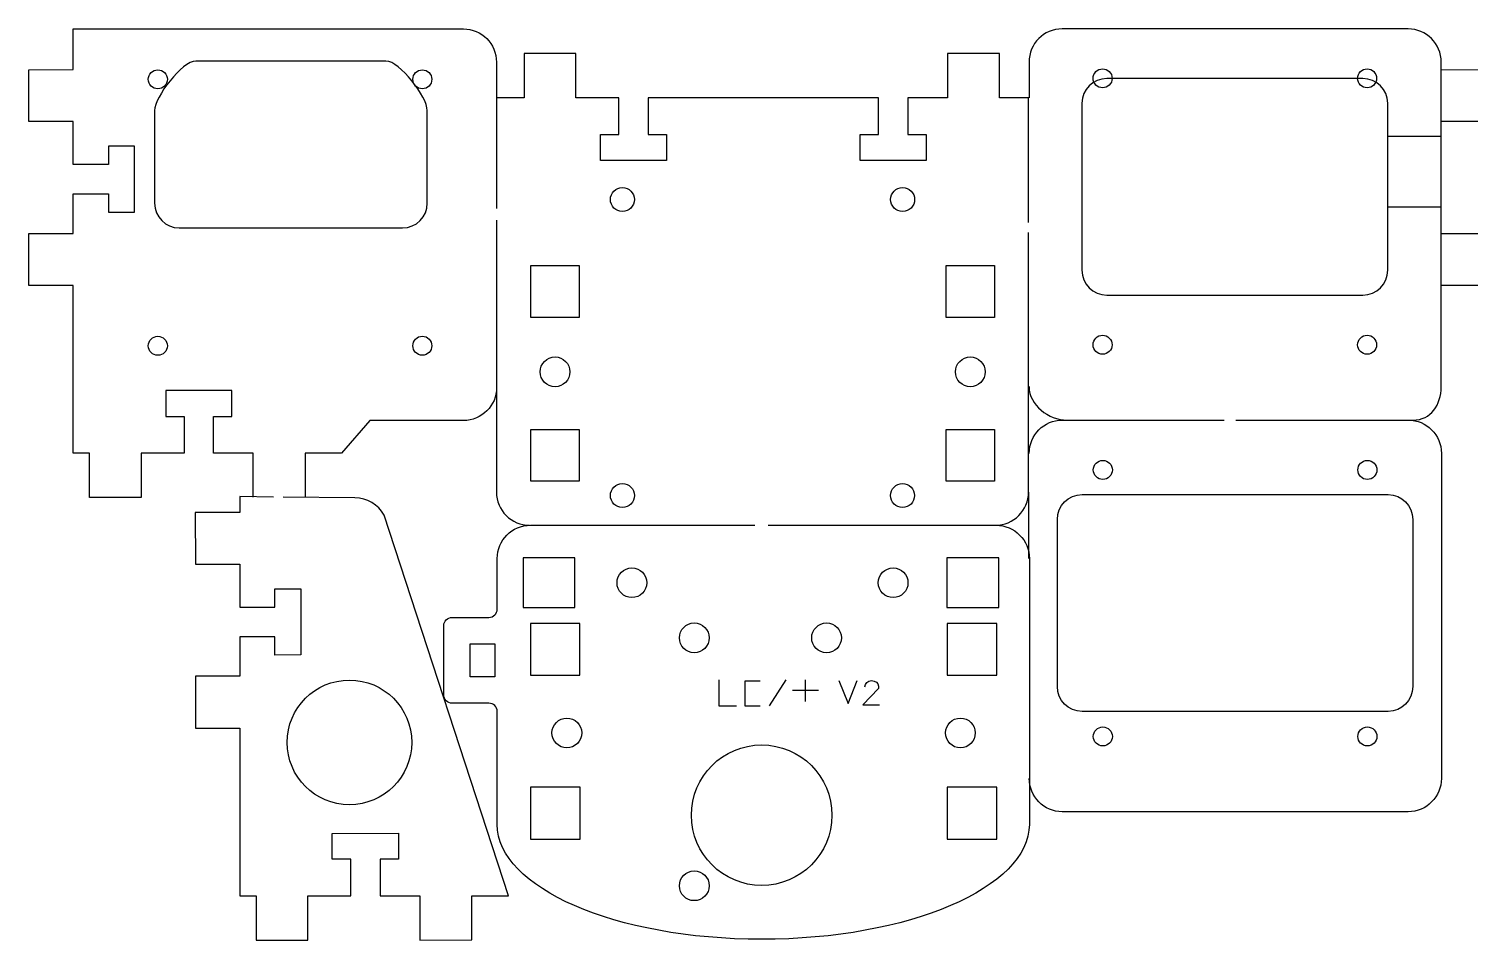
# Model space of a CAD drawing. Extents: x -305 to 378, y 163 to 273.
# Drawn here: x -305.2 to -130.8, y 163.1 to 273.4 of the extents above; entities that cross this region are included whole.
import ezdxf

# ---------------------------------------------------------------- set-up
doc = ezdxf.new("R2010")
doc.units = 0
doc.header["$MEASUREMENT"] = 0
doc.layers.add('LAYER_1_0_0', color=160, linetype='Continuous')

# ---------------------------------------------------------------- blocks, each defined once
blk = doc.blocks.new('AI9-BLK148')
at = {"layer": 'LAYER_1_0_0', "color": 1}
blk.add_lwpolyline([(-2.994132, 3.146406), (-2.994132, -3.146406), (2.994132, -3.146406), (2.994132, 3.146406), (-2.994132, 3.146406)], dxfattribs=at)
blk = doc.blocks.new('AI9-BLK147')
at = {"layer": 'LAYER_1_0_0', "color": 1}
blk.add_lwpolyline([(-2.994132, 3.128147), (-2.994132, -3.128147), (2.994132, -3.128147), (2.994132, 3.128147), (-2.994132, 3.128147)], dxfattribs=at)
blk = doc.blocks.new('AI9-BLK146')
at = {"layer": 'LAYER_1_0_0', "color": 1}
blk.add_open_spline([(1.8, 0), (1.8, 0.99), (0.99, 1.8), (0, 1.8), (-0.99, 1.8), (-1.8, 0.99), (-1.8, 0), (-1.8, -0.99), (-0.99, -1.8), (0, -1.8), (0.99, -1.8), (1.8, -0.99), (1.8, 0), (1.8, 0), (1.8, 0), (1.8, 0)], degree=3, knots=[0, 0, 0, 0, 1, 1, 1, 2, 2, 2, 3, 3, 3, 4, 4, 4, 5, 5, 5, 5], dxfattribs=at)
blk = doc.blocks.new('AI9-BLK145')
at = {"layer": 'LAYER_1_0_0', "color": 1}
blk.add_lwpolyline([(-3.005846, 3.146406), (-3.005846, -3.146406), (3.005846, -3.146406), (3.005846, 3.146406), (-3.005846, 3.146406)], dxfattribs=at)
blk = doc.blocks.new('AI9-BLK144')
at = {"layer": 'LAYER_1_0_0', "color": 1}
blk.add_lwpolyline([(-3.005846, 3.128147), (-3.005846, -3.128147), (3.005846, -3.128147), (3.005846, 3.128147), (-3.005846, 3.128147)], dxfattribs=at)
blk = doc.blocks.new('AI9-BLK143')
at = {"layer": 'LAYER_1_0_0', "color": 1}
blk.add_open_spline([(1.8, 0), (1.8, 0.99), (0.99, 1.8), (0, 1.8), (-0.99, 1.8), (-1.8, 0.99), (-1.8, 0), (-1.8, -0.99), (-0.99, -1.8), (0, -1.8), (0.99, -1.8), (1.8, -0.99), (1.8, 0), (1.8, 0), (1.8, 0), (1.8, 0)], degree=3, knots=[0, 0, 0, 0, 1, 1, 1, 2, 2, 2, 3, 3, 3, 4, 4, 4, 5, 5, 5, 5], dxfattribs=at)
blk = doc.blocks.new('AI9-BLK142')
at = {"layer": 'LAYER_1_0_0', "color": 1}
blk.add_lwpolyline([(-3.146406, -2.994132), (3.146406, -2.994132), (3.146406, 2.994132), (-3.146406, 2.994132), (-3.146406, -2.994132)], dxfattribs=at)
blk = doc.blocks.new('AI9-BLK141')
at = {"layer": 'LAYER_1_0_0', "color": 1}
blk.add_open_spline([(1.8, 0), (1.8, 0.99), (0.99, 1.8), (0, 1.8), (-0.99, 1.8), (-1.8, 0.99), (-1.8, 0), (-1.8, -0.99), (-0.99, -1.8), (0, -1.8), (0.99, -1.8), (1.8, -0.99), (1.8, 0), (1.8, 0), (1.8, 0), (1.8, 0)], degree=3, knots=[0, 0, 0, 0, 1, 1, 1, 2, 2, 2, 3, 3, 3, 4, 4, 4, 5, 5, 5, 5], dxfattribs=at)
blk = doc.blocks.new('AI9-BLK140')
at = {"layer": 'LAYER_1_0_0', "color": 1}
blk.add_lwpolyline([(-3.127974, -2.999989), (3.127974, -2.999989), (3.127974, 2.999989), (-3.127974, 2.999989), (-3.127974, -2.999989)], dxfattribs=at)
blk = doc.blocks.new('AI9-BLK139')
at = {"layer": 'LAYER_1_0_0', "color": 1}
blk.add_open_spline([(1.8, 0), (1.8, 0.99), (0.99, 1.8), (0, 1.8), (-0.99, 1.8), (-1.8, 0.99), (-1.8, 0), (-1.8, -0.99), (-0.99, -1.8), (0, -1.8), (0.99, -1.8), (1.8, -0.99), (1.8, 0), (1.8, 0), (1.8, 0), (1.8, 0)], degree=3, knots=[0, 0, 0, 0, 1, 1, 1, 2, 2, 2, 3, 3, 3, 4, 4, 4, 5, 5, 5, 5], dxfattribs=at)
blk = doc.blocks.new('AI9-BLK138')
at = {"layer": 'LAYER_1_0_0', "color": 1}
blk.add_lwpolyline([(1.499822, -2.000222), (-1.499822, -2.000222), (-1.499822, 2.000222), (1.499822, 2.000222), (1.499822, -2.000222)], dxfattribs=at)
blk = doc.blocks.new('AI9-BLK137')
at = {"layer": 'LAYER_1_0_0', "color": 1}
blk.add_line((-1.021471, -1.5875), (1.021471, 1.5875), dxfattribs=at)
blk = doc.blocks.new('AI9-BLK136')
at = {"layer": 'LAYER_1_0_0', "color": 1}
blk.add_line((0, 1.315337), (0, -1.315337), dxfattribs=at)
blk = doc.blocks.new('AI9-BLK135')
at = {"layer": 'LAYER_1_0_0', "color": 1}
blk.add_line((-1.571308, 0), (1.571308, 0), dxfattribs=at)
blk = doc.blocks.new('AI9-BLK134')
at = {"layer": 'LAYER_1_0_0', "color": 1}
blk.add_circle((0, -0.000345), 1.800062, dxfattribs=at)
blk = doc.blocks.new('AI9-BLK133')
at = {"layer": 'LAYER_1_0_0', "color": 7}
blk.add_blockref('AI9-BLK134', (0, 0), dxfattribs=at)
blk = doc.blocks.new('AI9-BLK132')
at = {"layer": 'LAYER_1_0_0', "color": 1}
blk.add_circle((0, 0.000345), 1.800062, dxfattribs=at)
blk = doc.blocks.new('AI9-BLK131')
at = {"layer": 'LAYER_1_0_0', "color": 7}
blk.add_blockref('AI9-BLK132', (0, 0), dxfattribs=at)
blk = doc.blocks.new('AI9-BLK130')
at = {"layer": 'LAYER_1_0_0', "color": 1}
blk.add_circle((0, 0.000345), 1.800062, dxfattribs=at)
blk = doc.blocks.new('AI9-BLK129')
at = {"layer": 'LAYER_1_0_0', "color": 7}
blk.add_blockref('AI9-BLK130', (0, 0), dxfattribs=at)
blk = doc.blocks.new('AI9-BLK128')
at = {"layer": 'LAYER_1_0_0', "color": 7}
blk.add_open_spline([(3.81, 25.05), (3.81, 25.05), (31.31, 25.05), (31.31, 25.05), (31.31, 25.05), (31.4, 25.05), (31.4, 25.05), (33.62, 25.05), (35.42, 23.25), (35.42, 21.03), (35.42, 21.03), (35.42, -11.14), (35.42, -11.14), (35.42, -18.83), (20.73, -25.05), (3.04, -25.05), (-14.64, -25.05), (-28.95, -18.83), (-28.95, -11.14), (-28.95, -11.14), (-28.95, 2.52), (-28.95, 2.52), (-28.95, 2.52), (-28.95, 2.52), (-28.95, 2.52), (-28.95, 3.08), (-29.4, 3.52), (-29.96, 3.52), (-29.96, 3.52), (-34.42, 3.52), (-34.42, 3.52), (-34.98, 3.52), (-35.42, 3.97), (-35.42, 4.52), (-35.42, 4.52), (-35.42, 12.91), (-35.42, 12.91), (-35.42, 13.46), (-34.98, 13.91), (-34.42, 13.91), (-34.42, 13.91), (-29.96, 13.91), (-29.96, 13.91), (-29.4, 13.91), (-28.95, 14.36), (-28.95, 14.91), (-28.95, 14.91), (-28.95, 21.03), (-28.95, 21.03), (-28.95, 23.25), (-27.15, 25.05), (-24.94, 25.05), (-24.94, 25.05), (2.21, 25.05), (2.21, 25.05)], degree=3, knots=[0, 0, 0, 0, 1, 1, 1, 2, 2, 2, 3, 3, 3, 4, 4, 4, 5, 5, 5, 6, 6, 6, 7, 7, 7, 8, 8, 8, 9, 9, 9, 10, 10, 10, 11, 11, 11, 12, 12, 12, 13, 13, 13, 14, 14, 14, 15, 15, 15, 16, 16, 16, 17, 17, 17, 18, 18, 18, 18], dxfattribs=at)
blk = doc.blocks.new('AI9-BLK127')
at = {"layer": 'LAYER_1_0_0', "color": 1}
blk.add_lwpolyline([(-2.924886, -3.146406), (-2.924886, 3.146406), (2.924886, 3.146406), (2.924886, -3.146406), (-2.924886, -3.146406)], dxfattribs=at)
blk = doc.blocks.new('AI9-BLK126')
at = {"layer": 'LAYER_1_0_0', "color": 1}
blk.add_lwpolyline([(-2.924886, -3.128147), (-2.924886, 3.128147), (2.924886, 3.128147), (2.924886, -3.128147), (-2.924886, -3.128147)], dxfattribs=at)
blk = doc.blocks.new('AI9-BLK125')
at = {"layer": 'LAYER_1_0_0', "color": 1}
blk.add_open_spline([(0, -1.8), (0.99, -1.8), (1.8, -0.99), (1.8, 0), (1.8, 0.99), (0.99, 1.8), (0, 1.8), (-0.99, 1.8), (-1.8, 0.99), (-1.8, 0), (-1.8, -0.99), (-0.99, -1.8), (0, -1.8), (0, -1.8), (0, -1.8), (0, -1.8)], degree=3, knots=[0, 0, 0, 0, 1, 1, 1, 2, 2, 2, 3, 3, 3, 4, 4, 4, 5, 5, 5, 5], dxfattribs=at)
blk = doc.blocks.new('AI9-BLK124')
at = {"layer": 'LAYER_1_0_0', "color": 1}
blk.add_lwpolyline([(-2.924886, -3.146406), (-2.924886, 3.146406), (2.924886, 3.146406), (2.924886, -3.146406), (-2.924886, -3.146406)], dxfattribs=at)
blk = doc.blocks.new('AI9-BLK123')
at = {"layer": 'LAYER_1_0_0', "color": 1}
blk.add_lwpolyline([(-2.924886, -3.128147), (-2.924886, 3.128147), (2.924886, 3.128147), (2.924886, -3.128147), (-2.924886, -3.128147)], dxfattribs=at)
blk = doc.blocks.new('AI9-BLK122')
at = {"layer": 'LAYER_1_0_0', "color": 1}
blk.add_open_spline([(0, -1.8), (0.99, -1.8), (1.8, -0.99), (1.8, 0), (1.8, 0.99), (0.99, 1.8), (0, 1.8), (-0.99, 1.8), (-1.8, 0.99), (-1.8, 0), (-1.8, -0.99), (-0.99, -1.8), (0, -1.8), (0, -1.8), (0, -1.8), (0, -1.8)], degree=3, knots=[0, 0, 0, 0, 1, 1, 1, 2, 2, 2, 3, 3, 3, 4, 4, 4, 5, 5, 5, 5], dxfattribs=at)
blk = doc.blocks.new('AI9-BLK121')
at = {"layer": 'LAYER_1_0_0', "color": 1}
blk.add_open_spline([(0, -1.45), (0.8, -1.45), (1.45, -0.8), (1.45, 0), (1.45, 0.8), (0.8, 1.45), (0, 1.45), (-0.8, 1.45), (-1.45, 0.8), (-1.45, 0), (-1.45, -0.8), (-0.8, -1.45), (0, -1.45), (0, -1.45), (0, -1.45), (0, -1.45)], degree=3, knots=[0, 0, 0, 0, 1, 1, 1, 2, 2, 2, 3, 3, 3, 4, 4, 4, 5, 5, 5, 5], dxfattribs=at)
blk = doc.blocks.new('AI9-BLK120')
at = {"layer": 'LAYER_1_0_0', "color": 1}
blk.add_open_spline([(0, -1.45), (0.8, -1.45), (1.45, -0.8), (1.45, 0), (1.45, 0.8), (0.8, 1.45), (0, 1.45), (-0.8, 1.45), (-1.45, 0.8), (-1.45, 0), (-1.45, -0.8), (-0.8, -1.45), (0, -1.45), (0, -1.45), (0, -1.45), (0, -1.45)], degree=3, knots=[0, 0, 0, 0, 1, 1, 1, 2, 2, 2, 3, 3, 3, 4, 4, 4, 5, 5, 5, 5], dxfattribs=at)
blk = doc.blocks.new('AI9-BLK119')
at = {"layer": 'LAYER_1_0_0', "color": 1}
blk.add_open_spline([(0, -1.45), (0.8, -1.45), (1.45, -0.8), (1.45, 0), (1.45, 0.8), (0.8, 1.45), (0, 1.45), (-0.8, 1.45), (-1.45, 0.8), (-1.45, 0), (-1.45, -0.8), (-0.8, -1.45), (0, -1.45), (0, -1.45), (0, -1.45), (0, -1.45)], degree=3, knots=[0, 0, 0, 0, 1, 1, 1, 2, 2, 2, 3, 3, 3, 4, 4, 4, 5, 5, 5, 5], dxfattribs=at)
blk = doc.blocks.new('AI9-BLK118')
at = {"layer": 'LAYER_1_0_0', "color": 1}
blk.add_open_spline([(0, -1.45), (0.8, -1.45), (1.45, -0.8), (1.45, 0), (1.45, 0.8), (0.8, 1.45), (0, 1.45), (-0.8, 1.45), (-1.45, 0.8), (-1.45, 0), (-1.45, -0.8), (-0.8, -1.45), (0, -1.45), (0, -1.45), (0, -1.45), (0, -1.45)], degree=3, knots=[0, 0, 0, 0, 1, 1, 1, 2, 2, 2, 3, 3, 3, 4, 4, 4, 5, 5, 5, 5], dxfattribs=at)
blk = doc.blocks.new('AI9-BLK117')
at = {"layer": 'LAYER_1_0_0', "color": 7}
for name, p in [('AI9-BLK119', (-16.950559, 0)), ('AI9-BLK118', (16.950559, 0))]:
    blk.add_blockref(name, p, dxfattribs=at)
blk = doc.blocks.new('AI9-BLK116')
at = {"layer": 'LAYER_1_0_0', "color": 1}
blk.add_circle((0, 0), 7.54, dxfattribs=at)
blk = doc.blocks.new('AI9-BLK115')
at = {"layer": 'LAYER_1_0_0', "color": 7}
blk.add_blockref('AI9-BLK116', (0, 0), dxfattribs=at)
blk = doc.blocks.new('AI9-BLK114')
at = {"layer": 'LAYER_1_0_0', "color": 7}
blk.add_open_spline([(-9.49, 26.79), (-9.49, 26.79), (-13.55, 26.84), (-13.55, 26.84), (-13.55, 26.84), (-13.56, 26.84), (-13.56, 26.84), (-13.56, 26.84), (-13.56, 24.91), (-13.56, 24.91), (-13.56, 24.91), (-18.94, 24.91), (-18.94, 24.91), (-18.94, 24.91), (-18.93, 18.65), (-18.93, 18.65), (-18.93, 18.65), (-13.56, 18.66), (-13.56, 18.66), (-13.56, 18.66), (-13.56, 13.45), (-13.56, 13.45), (-13.56, 13.45), (-9.31, 13.45), (-9.31, 13.45), (-9.31, 13.45), (-9.31, 15.67), (-9.31, 15.67), (-9.31, 15.67), (-6.17, 15.67), (-6.17, 15.67), (-6.17, 15.67), (-6.17, 7.68), (-6.17, 7.68), (-6.17, 7.68), (-9.3, 7.67), (-9.3, 7.67), (-9.3, 7.67), (-9.3, 9.89), (-9.3, 9.89), (-9.3, 9.89), (-13.56, 9.89), (-13.56, 9.89), (-13.56, 9.89), (-13.56, 5.1), (-13.56, 5.1), (-13.56, 5.1), (-18.92, 5.1), (-18.92, 5.1), (-18.92, 5.1), (-18.91, -1.19), (-18.91, -1.19), (-18.91, -1.19), (-18.91, -1.19), (-18.91, -1.19), (-18.91, -1.19), (-13.56, -1.19), (-13.56, -1.19), (-13.56, -1.19), (-13.53, -21.48), (-13.53, -21.48), (-13.53, -21.48), (-11.59, -21.48), (-11.59, -21.48), (-11.59, -21.48), (-11.59, -26.84), (-11.59, -26.84), (-11.59, -26.84), (-5.33, -26.83), (-5.33, -26.83), (-5.33, -26.83), (-5.34, -21.48), (-5.34, -21.48), (-5.34, -21.48), (-0.13, -21.47), (-0.13, -21.47), (-0.13, -21.47), (-0.14, -17.04), (-0.14, -17.04), (-0.14, -17.04), (-2.36, -17.04), (-2.36, -17.04), (-2.36, -17.04), (-2.36, -13.91), (-2.36, -13.91), (-2.36, -13.91), (5.64, -13.9), (5.64, -13.9), (5.64, -13.9), (5.64, -17.03), (5.64, -17.03), (5.64, -17.03), (3.42, -17.03), (3.42, -17.03), (3.42, -17.03), (3.42, -21.47), (3.42, -21.47), (3.42, -21.47), (8.22, -21.46), (8.22, -21.46), (8.22, -21.46), (8.22, -26.82), (8.22, -26.82), (8.22, -26.82), (14.51, -26.81), (14.51, -26.81), (14.51, -26.81), (14.51, -21.45), (14.51, -21.45), (14.51, -21.45), (18.94, -21.47), (18.94, -21.47), (18.94, -21.47), (3.91, 24.61), (3.91, 24.61), (3.17, 25.89), (1.83, 26.68), (0.38, 26.68), (0.38, 26.68), (-8.29, 26.78), (-8.29, 26.78)], degree=3, knots=[0, 0, 0, 0, 1, 1, 1, 2, 2, 2, 3, 3, 3, 4, 4, 4, 5, 5, 5, 6, 6, 6, 7, 7, 7, 8, 8, 8, 9, 9, 9, 10, 10, 10, 11, 11, 11, 12, 12, 12, 13, 13, 13, 14, 14, 14, 15, 15, 15, 16, 16, 16, 17, 17, 17, 18, 18, 18, 19, 19, 19, 20, 20, 20, 21, 21, 21, 22, 22, 22, 23, 23, 23, 24, 24, 24, 25, 25, 25, 26, 26, 26, 27, 27, 27, 28, 28, 28, 29, 29, 29, 30, 30, 30, 31, 31, 31, 32, 32, 32, 33, 33, 33, 34, 34, 34, 35, 35, 35, 36, 36, 36, 37, 37, 37, 38, 38, 38, 39, 39, 39, 40, 40, 40, 40], dxfattribs=at)
blk = doc.blocks.new('AI9-BLK113')
at = {"layer": 'LAYER_1_0_0', "color": 1}
blk.add_open_spline([(-21.5, -10.12), (-21.5, -11.78), (-20.16, -13.12), (-18.5, -13.12), (-18.5, -13.12), (18.5, -13.12), (18.5, -13.12), (20.16, -13.12), (21.5, -11.78), (21.5, -10.12), (21.5, -10.12), (21.5, 10.12), (21.5, 10.12), (21.5, 11.78), (20.16, 13.12), (18.5, 13.12), (18.5, 13.12), (-18.5, 13.12), (-18.5, 13.12), (-20.16, 13.12), (-21.5, 11.78), (-21.5, 10.12), (-21.5, 10.12), (-21.5, -10.12), (-21.5, -10.12)], degree=3, knots=[0, 0, 0, 0, 1, 1, 1, 2, 2, 2, 3, 3, 3, 4, 4, 4, 5, 5, 5, 6, 6, 6, 7, 7, 7, 8, 8, 8, 8], dxfattribs=at)
blk = doc.blocks.new('AI9-BLK112')
at = {"layer": 'LAYER_1_0_0', "color": 250}
blk.add_open_spline([(-0.77, 0.73), (-0.77, 1.14), (-0.41, 1.47), (0.04, 1.47), (0.49, 1.47), (0.89, 1.22), (0.89, 0.81), (0.89, 0.81), (0.89, 0.54), (0.89, 0.54), (0.89, 0.54), (-1.01, -1.47), (-1.01, -1.47), (-1.01, -1.47), (1.01, -1.47), (1.01, -1.47)], degree=3, knots=[0, 0, 0, 0, 1, 1, 1, 2, 2, 2, 3, 3, 3, 4, 4, 4, 5, 5, 5, 5], dxfattribs=at)

msp = doc.modelspace()

# ---------------------------------------------------------------- linework, layer by layer
at = {"layer": 'LAYER_1_0_0', "color": 1}
for p, q in [((-140.76, 260.4), (-134.3, 260.4)), ((-140.76, 251.86), (-134.3, 251.86)), ((-184.22, 217.34), (-184.22, 209.3))]:
    msp.add_line(p, q, dxfattribs=at)
for points in [[(-221.67, 194.64), (-221.67, 191.47), (-219.55, 191.47)], [(-216.7, 194.45), (-218.55, 194.45), (-218.55, 191.47), (-216.7, 191.47)]]:
    msp.add_lwpolyline(points, dxfattribs=at)
at = {"layer": 'LAYER_1_0_0', "color": 250}
msp.add_lwpolyline([(-207.16, 194.52), (-206.05, 191.76), (-204.95, 194.52)], dxfattribs=at)
at = {"layer": 'LAYER_1_0_0', "color": 1}
for centre, radius in [((-175.26, 267.41), 1.15), ((-143.26, 267.41), 1.15), ((-289.55, 267.29), 1.15), ((-257.55, 267.29), 1.15), ((-289.55, 235.04), 1.15), ((-257.55, 235.05), 1.15), ((-175.26, 235.17), 1.15), ((-143.26, 235.17), 1.15), ((-175.23, 220.02), 1.15), ((-143.23, 220.02), 1.15), ((-175.23, 187.77), 1.15), ((-143.23, 187.77), 1.15), ((-216.5, 178.24), 8.5)]:
    msp.add_circle(centre, radius, dxfattribs=at)
at = {"layer": 'LAYER_1_0_0', "color": 7}
for points, knots in [([(-278.02, 216.71), (-278.02, 216.71), (-278.02, 222.07), (-278.02, 222.07), (-278.02, 222.07), (-282.81, 222.07), (-282.81, 222.07), (-282.81, 222.07), (-282.82, 226.5), (-282.82, 226.5), (-282.82, 226.5), (-280.6, 226.5), (-280.6, 226.5), (-280.6, 226.5), (-280.6, 229.63), (-280.6, 229.63), (-280.6, 229.63), (-288.6, 229.63), (-288.6, 229.63), (-288.6, 229.63), (-288.59, 226.5), (-288.59, 226.5), (-288.59, 226.5), (-286.37, 226.5), (-286.37, 226.5), (-286.37, 226.5), (-286.37, 222.06), (-286.37, 222.06), (-286.37, 222.06), (-291.58, 222.06), (-291.58, 222.06), (-291.58, 222.06), (-291.57, 216.7), (-291.57, 216.7), (-291.57, 216.7), (-297.83, 216.7), (-297.83, 216.7), (-297.83, 216.7), (-297.83, 222.06), (-297.83, 222.06), (-297.83, 222.06), (-299.79, 222.06), (-299.79, 222.06), (-299.79, 222.06), (-299.79, 242.35), (-299.79, 242.35), (-299.79, 242.35), (-305.14, 242.35), (-305.14, 242.35), (-305.14, 242.35), (-305.14, 242.35), (-305.14, 242.35), (-305.14, 242.35), (-305.14, 248.64), (-305.14, 248.64), (-305.14, 248.64), (-299.79, 248.65), (-299.79, 248.65), (-299.79, 248.65), (-299.79, 253.44), (-299.79, 253.44), (-299.79, 253.44), (-295.53, 253.43), (-295.53, 253.43), (-295.53, 253.43), (-295.52, 251.21), (-295.52, 251.21), (-295.52, 251.21), (-292.39, 251.21), (-292.39, 251.21), (-292.39, 251.21), (-292.39, 259.21), (-292.39, 259.21), (-292.39, 259.21), (-295.53, 259.21), (-295.53, 259.21), (-295.53, 259.21), (-295.53, 256.99), (-295.53, 256.99), (-295.53, 256.99), (-299.79, 256.99), (-299.79, 256.99), (-299.79, 256.99), (-299.79, 262.2), (-299.79, 262.2), (-299.79, 262.2), (-305.15, 262.2), (-305.15, 262.2), (-305.15, 262.2), (-305.16, 268.45), (-305.16, 268.45), (-305.16, 268.45), (-299.8, 268.46), (-299.8, 268.46), (-299.8, 268.46), (-299.81, 273.38), (-299.81, 273.38), (-299.81, 273.38), (-299.81, 273.4), (-299.81, 273.4), (-299.81, 273.4), (-252.59, 273.4), (-252.59, 273.4), (-252.59, 273.4), (-252.59, 273.38), (-252.59, 273.38), (-252.59, 273.38), (-252.59, 273.4), (-252.59, 273.4), (-250.39, 273.4), (-248.59, 271.6), (-248.59, 269.37), (-248.59, 269.37), (-248.59, 265.04), (-248.59, 265.04)], [0, 0, 0, 0, 1, 1, 1, 2, 2, 2, 3, 3, 3, 4, 4, 4, 5, 5, 5, 6, 6, 6, 7, 7, 7, 8, 8, 8, 9, 9, 9, 10, 10, 10, 11, 11, 11, 12, 12, 12, 13, 13, 13, 14, 14, 14, 15, 15, 15, 16, 16, 16, 17, 17, 17, 18, 18, 18, 19, 19, 19, 20, 20, 20, 21, 21, 21, 22, 22, 22, 23, 23, 23, 24, 24, 24, 25, 25, 25, 26, 26, 26, 27, 27, 27, 28, 28, 28, 29, 29, 29, 30, 30, 30, 31, 31, 31, 32, 32, 32, 33, 33, 33, 34, 34, 34, 35, 35, 35, 36, 36, 36, 37, 37, 37, 38, 38, 38, 38]), ([(-159.14, 226.06), (-159.14, 226.06), (-137.72, 226.06), (-137.72, 226.06), (-135.51, 226.06), (-134.3, 227.87), (-134.3, 230.1), (-134.3, 230.1), (-134.3, 269.37), (-134.3, 269.37), (-134.3, 271.6), (-136.09, 273.4), (-138.3, 273.4), (-138.3, 273.4), (-180.16, 273.4), (-180.16, 273.4), (-182.37, 273.4), (-184.16, 271.6), (-184.16, 269.37), (-184.16, 269.37), (-184.16, 265.04), (-184.16, 265.04)], [0, 0, 0, 0, 1, 1, 1, 2, 2, 2, 3, 3, 3, 4, 4, 4, 5, 5, 5, 6, 6, 6, 7, 7, 7, 7]), ([(-107.17, 216.71), (-107.17, 216.71), (-107.17, 222.07), (-107.17, 222.07), (-107.17, 222.07), (-111.96, 222.07), (-111.96, 222.07), (-111.96, 222.07), (-111.97, 226.5), (-111.97, 226.5), (-111.97, 226.5), (-109.75, 226.5), (-109.75, 226.5), (-109.75, 226.5), (-109.75, 229.63), (-109.75, 229.63), (-109.75, 229.63), (-117.75, 229.63), (-117.75, 229.63), (-117.75, 229.63), (-117.75, 226.5), (-117.75, 226.5), (-117.75, 226.5), (-115.52, 226.5), (-115.52, 226.5), (-115.52, 226.5), (-115.52, 222.06), (-115.52, 222.06), (-115.52, 222.06), (-120.73, 222.06), (-120.73, 222.06), (-120.73, 222.06), (-120.72, 216.7), (-120.72, 216.7), (-120.72, 216.7), (-126.98, 216.7), (-126.98, 216.7), (-126.98, 216.7), (-126.98, 222.06), (-126.98, 222.06), (-126.98, 222.06), (-128.94, 222.06), (-128.94, 222.06), (-128.94, 222.06), (-128.94, 242.35), (-128.94, 242.35), (-128.94, 242.35), (-134.29, 242.35), (-134.29, 242.35), (-134.29, 242.35), (-134.29, 242.35), (-134.29, 242.35), (-134.29, 242.35), (-134.3, 248.64), (-134.3, 248.64), (-134.3, 248.64), (-128.94, 248.65), (-128.94, 248.65), (-128.94, 248.65), (-128.94, 253.44), (-128.94, 253.44), (-128.94, 253.44), (-124.68, 253.43), (-124.68, 253.43), (-124.68, 253.43), (-124.68, 251.21), (-124.68, 251.21), (-124.68, 251.21), (-121.54, 251.21), (-121.54, 251.21), (-121.54, 251.21), (-121.55, 259.21), (-121.55, 259.21), (-121.55, 259.21), (-124.68, 259.21), (-124.68, 259.21), (-124.68, 259.21), (-124.68, 256.99), (-124.68, 256.99), (-124.68, 256.99), (-128.94, 256.99), (-128.94, 256.99), (-128.94, 256.99), (-128.94, 262.2), (-128.94, 262.2), (-128.94, 262.2), (-134.3, 262.2), (-134.3, 262.2), (-134.3, 262.2), (-134.31, 268.45), (-134.31, 268.45), (-134.31, 268.45), (-128.95, 268.46), (-128.95, 268.46), (-128.95, 268.46), (-128.96, 273.38), (-128.96, 273.38), (-128.96, 273.38), (-128.96, 273.4), (-128.96, 273.4), (-128.96, 273.4), (-81.75, 273.4), (-81.75, 273.4), (-81.75, 273.4), (-81.75, 273.38), (-81.75, 273.38), (-81.75, 273.38), (-81.75, 273.4), (-81.75, 273.4), (-79.54, 273.4), (-77.75, 271.6), (-77.75, 269.37), (-77.75, 269.37), (-77.75, 265.04), (-77.75, 265.04)], [0, 0, 0, 0, 1, 1, 1, 2, 2, 2, 3, 3, 3, 4, 4, 4, 5, 5, 5, 6, 6, 6, 7, 7, 7, 8, 8, 8, 9, 9, 9, 10, 10, 10, 11, 11, 11, 12, 12, 12, 13, 13, 13, 14, 14, 14, 15, 15, 15, 16, 16, 16, 17, 17, 17, 18, 18, 18, 19, 19, 19, 20, 20, 20, 21, 21, 21, 22, 22, 22, 23, 23, 23, 24, 24, 24, 25, 25, 25, 26, 26, 26, 27, 27, 27, 28, 28, 28, 29, 29, 29, 30, 30, 30, 31, 31, 31, 32, 32, 32, 33, 33, 33, 34, 34, 34, 35, 35, 35, 36, 36, 36, 37, 37, 37, 38, 38, 38, 38]), ([(-184.22, 249.96), (-184.22, 249.96), (-184.22, 265.04), (-184.22, 265.04), (-184.22, 265.04), (-187.73, 265.04), (-187.73, 265.04), (-187.73, 265.04), (-187.73, 270.4), (-187.73, 270.4), (-187.73, 270.4), (-194.02, 270.4), (-194.02, 270.4), (-194.02, 270.4), (-194.02, 265.04), (-194.02, 265.04), (-194.02, 265.04), (-198.81, 265.04), (-198.81, 265.04), (-198.81, 265.04), (-198.81, 260.61), (-198.81, 260.61), (-198.81, 260.61), (-196.59, 260.61), (-196.59, 260.61), (-196.59, 260.61), (-196.59, 257.48), (-196.59, 257.48), (-196.59, 257.48), (-204.59, 257.48), (-204.59, 257.48), (-204.59, 257.48), (-204.59, 260.61), (-204.59, 260.61), (-204.59, 260.61), (-202.37, 260.61), (-202.37, 260.61), (-202.37, 260.61), (-202.37, 265.04), (-202.37, 265.04), (-202.37, 265.04), (-230.23, 265.04), (-230.23, 265.04), (-230.23, 265.04), (-230.23, 260.61), (-230.23, 260.61), (-230.23, 260.61), (-228.01, 260.61), (-228.01, 260.61), (-228.01, 260.61), (-228.01, 257.48), (-228.01, 257.48), (-228.01, 257.48), (-236.01, 257.48), (-236.01, 257.48), (-236.01, 257.48), (-236.01, 260.61), (-236.01, 260.61), (-236.01, 260.61), (-233.79, 260.61), (-233.79, 260.61), (-233.79, 260.61), (-233.79, 265.04), (-233.79, 265.04), (-233.79, 265.04), (-238.99, 265.04), (-238.99, 265.04), (-238.99, 265.04), (-238.99, 270.4), (-238.99, 270.4), (-238.99, 270.4), (-245.25, 270.4), (-245.25, 270.4), (-245.25, 270.4), (-245.25, 265.04), (-245.25, 265.04), (-245.25, 265.04), (-248.59, 265.04), (-248.59, 265.04), (-248.59, 265.04), (-248.59, 251.66), (-248.59, 251.66)], [0, 0, 0, 0, 1, 1, 1, 2, 2, 2, 3, 3, 3, 4, 4, 4, 5, 5, 5, 6, 6, 6, 7, 7, 7, 8, 8, 8, 9, 9, 9, 10, 10, 10, 11, 11, 11, 12, 12, 12, 13, 13, 13, 14, 14, 14, 15, 15, 15, 16, 16, 16, 17, 17, 17, 18, 18, 18, 19, 19, 19, 20, 20, 20, 21, 21, 21, 22, 22, 22, 23, 23, 23, 24, 24, 24, 25, 25, 25, 26, 26, 26, 27, 27, 27, 27]), ([(-248.59, 250.26), (-248.59, 250.26), (-248.59, 217.34), (-248.59, 217.34), (-248.59, 215.12), (-246.79, 213.32), (-244.58, 213.32)], [0, 0, 0, 0, 1, 1, 1, 2, 2, 2, 2]), ([(-188.23, 213.32), (-186.01, 213.32), (-184.22, 215.12), (-184.22, 217.34), (-184.22, 217.34), (-184.22, 248.76), (-184.22, 248.76)], [0, 0, 0, 0, 1, 1, 1, 2, 2, 2, 2]), ([(-248.59, 230), (-248.59, 230), (-248.56, 230), (-248.56, 230), (-248.56, 227.79), (-250.36, 226), (-252.59, 226), (-252.59, 226), (-263.92, 226), (-263.92, 226), (-263.92, 226), (-267.33, 222.06), (-267.33, 222.06), (-267.33, 222.06), (-271.73, 222.07), (-271.73, 222.07), (-271.73, 222.07), (-271.73, 216.72), (-271.73, 216.72)], [0, 0, 0, 0, 1, 1, 1, 2, 2, 2, 3, 3, 3, 4, 4, 4, 5, 5, 5, 6, 6, 6, 6]), ([(-184.13, 222.03), (-184.13, 224.26), (-182.34, 226.06), (-180.13, 226.06), (-180.13, 226.06), (-160.54, 226.06), (-160.54, 226.06)], [0, 0, 0, 0, 1, 1, 1, 2, 2, 2, 2]), ([(-138.28, 226.06), (-136.07, 226.06), (-134.28, 224.26), (-134.28, 222.03), (-134.28, 222.03), (-134.28, 182.7), (-134.28, 182.7), (-134.28, 180.47), (-136.07, 178.66), (-138.28, 178.66), (-138.28, 178.66), (-180.13, 178.66), (-180.13, 178.66), (-182.34, 178.66), (-184.13, 180.47), (-184.13, 182.7)], [0, 0, 0, 0, 1, 1, 1, 2, 2, 2, 3, 3, 3, 4, 4, 4, 5, 5, 5, 5])]:
    msp.add_open_spline(points, degree=3, knots=knots, dxfattribs=at)
at = {"layer": 'LAYER_1_0_0', "color": 1}
for points in [[(-286.95, 249.31), (-288.61, 249.31), (-289.95, 250.65), (-289.95, 252.31), (-289.95, 252.31), (-289.95, 263.51), (-289.95, 263.51), (-289.95, 265.16), (-286.61, 269.5), (-284.95, 269.5), (-284.95, 269.5), (-261.95, 269.5), (-261.95, 269.5), (-260.29, 269.5), (-256.95, 265.16), (-256.95, 263.51), (-256.95, 263.51), (-256.95, 252.31), (-256.95, 252.31), (-256.95, 250.65), (-258.29, 249.31), (-259.95, 249.31), (-259.95, 249.31), (-286.95, 249.31), (-286.95, 249.31)], [(-174.76, 267.39), (-174.76, 267.39), (-143.76, 267.39), (-143.76, 267.39), (-142.1, 267.39), (-140.76, 266.05), (-140.76, 264.39), (-140.76, 264.39), (-140.76, 244.19), (-140.76, 244.19), (-140.76, 242.54), (-142.1, 241.19), (-143.76, 241.19), (-143.76, 241.19), (-174.76, 241.19), (-174.76, 241.19), (-176.41, 241.19), (-177.76, 242.54), (-177.76, 244.19), (-177.76, 244.19), (-177.76, 264.39), (-177.76, 264.39), (-177.76, 266.05), (-176.41, 267.39), (-174.76, 267.39)]]:
    msp.add_open_spline(points, degree=3, knots=[0, 0, 0, 0, 1, 1, 1, 2, 2, 2, 3, 3, 3, 4, 4, 4, 5, 5, 5, 6, 6, 6, 7, 7, 7, 8, 8, 8, 8], dxfattribs=at)
msp.add_open_spline([(-184.16, 230.1), (-184.16, 227.87), (-181.78, 226.06), (-179.58, 226.06)], degree=3, dxfattribs=at)

# ---------------------------------------------------------------- block references
at = {"layer": 'LAYER_1_0_0', "color": 7}
for name, p in [('AI9-BLK117', (-216.4, 252.74)), ('AI9-BLK124', (-241.49, 241.6)), ('AI9-BLK127', (-191.25, 241.6)), ('AI9-BLK122', (-241.5, 231.89)), ('AI9-BLK125', (-191.26, 231.89)), ('AI9-BLK123', (-241.5, 221.77)), ('AI9-BLK126', (-191.26, 221.77)), ('AI9-BLK121', (-233.35, 216.92)), ('AI9-BLK120', (-199.46, 216.92)), ('AI9-BLK114', (-266.08, 189.95)), ('AI9-BLK113', (-159.23, 203.92)), ('AI9-BLK128', (-219.54, 188.27)), ('AI9-BLK140', (-242.22, 206.37)), ('AI9-BLK142', (-190.97, 206.37)), ('AI9-BLK139', (-232.2, 206.37)), ('AI9-BLK141', (-200.6, 206.37)), ('AI9-BLK147', (-241.48, 198.3)), ('AI9-BLK131', (-224.65, 199.7)), ('AI9-BLK129', (-208.65, 199.7)), ('AI9-BLK144', (-191.07, 198.3)), ('AI9-BLK138', (-250.27, 196.99)), ('AI9-BLK115', (-266.37, 187.05)), ('AI9-BLK137', (-214.55, 193.05)), ('AI9-BLK136', (-211.26, 193.32)), ('AI9-BLK112', (-203.25, 193.05)), ('AI9-BLK135', (-211.2, 193.39)), ('AI9-BLK146', (-240.07, 188.19)), ('AI9-BLK143', (-192.46, 188.19)), ('AI9-BLK148', (-241.46, 178.47)), ('AI9-BLK145', (-191.06, 178.47)), ('AI9-BLK133', (-224.65, 169.7))]:
    msp.add_blockref(name, p, dxfattribs=at)

doc.saveas('drawing.dxf')
